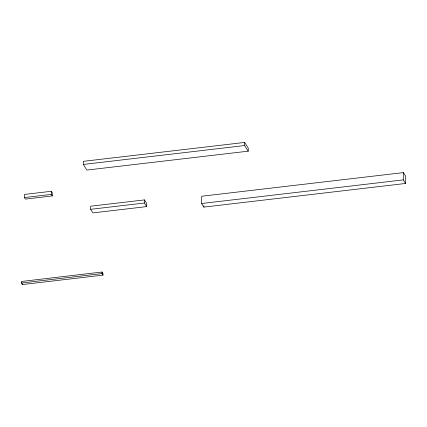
<?xml version="1.0" encoding="UTF-8"?>
<svg xmlns="http://www.w3.org/2000/svg" width="427" height="427" viewBox="0 0 427 427"><rect width="100%" height="100%" fill="white"/><g stroke="black" fill="none" stroke-linecap="round" stroke-linejoin="round"><path stroke-width="0.64" d="M21.35 283.037L21.377 281.473L102.037 272.026L103.008 273.558L102.982 275.121L22.321 284.569L21.35 283.037L102.01 273.584L102.982 275.121M22.321 284.569L22.343 283.528M24.387 197.552L24.44 194.434L51.331 191.285L52.302 192.817L52.249 195.94L25.364 199.089L24.387 197.552L51.277 194.402L52.249 195.94M51.277 194.402L51.331 191.285M83.324 164.448L83.377 161.331L244.698 142.431L248.263 148.057L248.21 151.179L86.889 170.074L83.324 164.448L244.644 145.554L248.21 151.179M90.636 209.315L90.689 206.198L144.465 199.9L146.733 203.476L146.68 206.599L92.91 212.897L90.636 209.315L144.411 203.017L146.68 206.599M102.01 273.584L102.037 272.026M144.411 203.017L144.465 199.9M201.603 203.514L201.731 196.233L403.382 172.609L405.65 176.191L405.522 183.471L203.871 207.095L201.603 203.514L403.253 179.89L405.522 183.471M203.871 207.095L203.898 205.771M244.644 145.554L244.698 142.431M403.253 179.89L403.382 172.609"/></g></svg>
